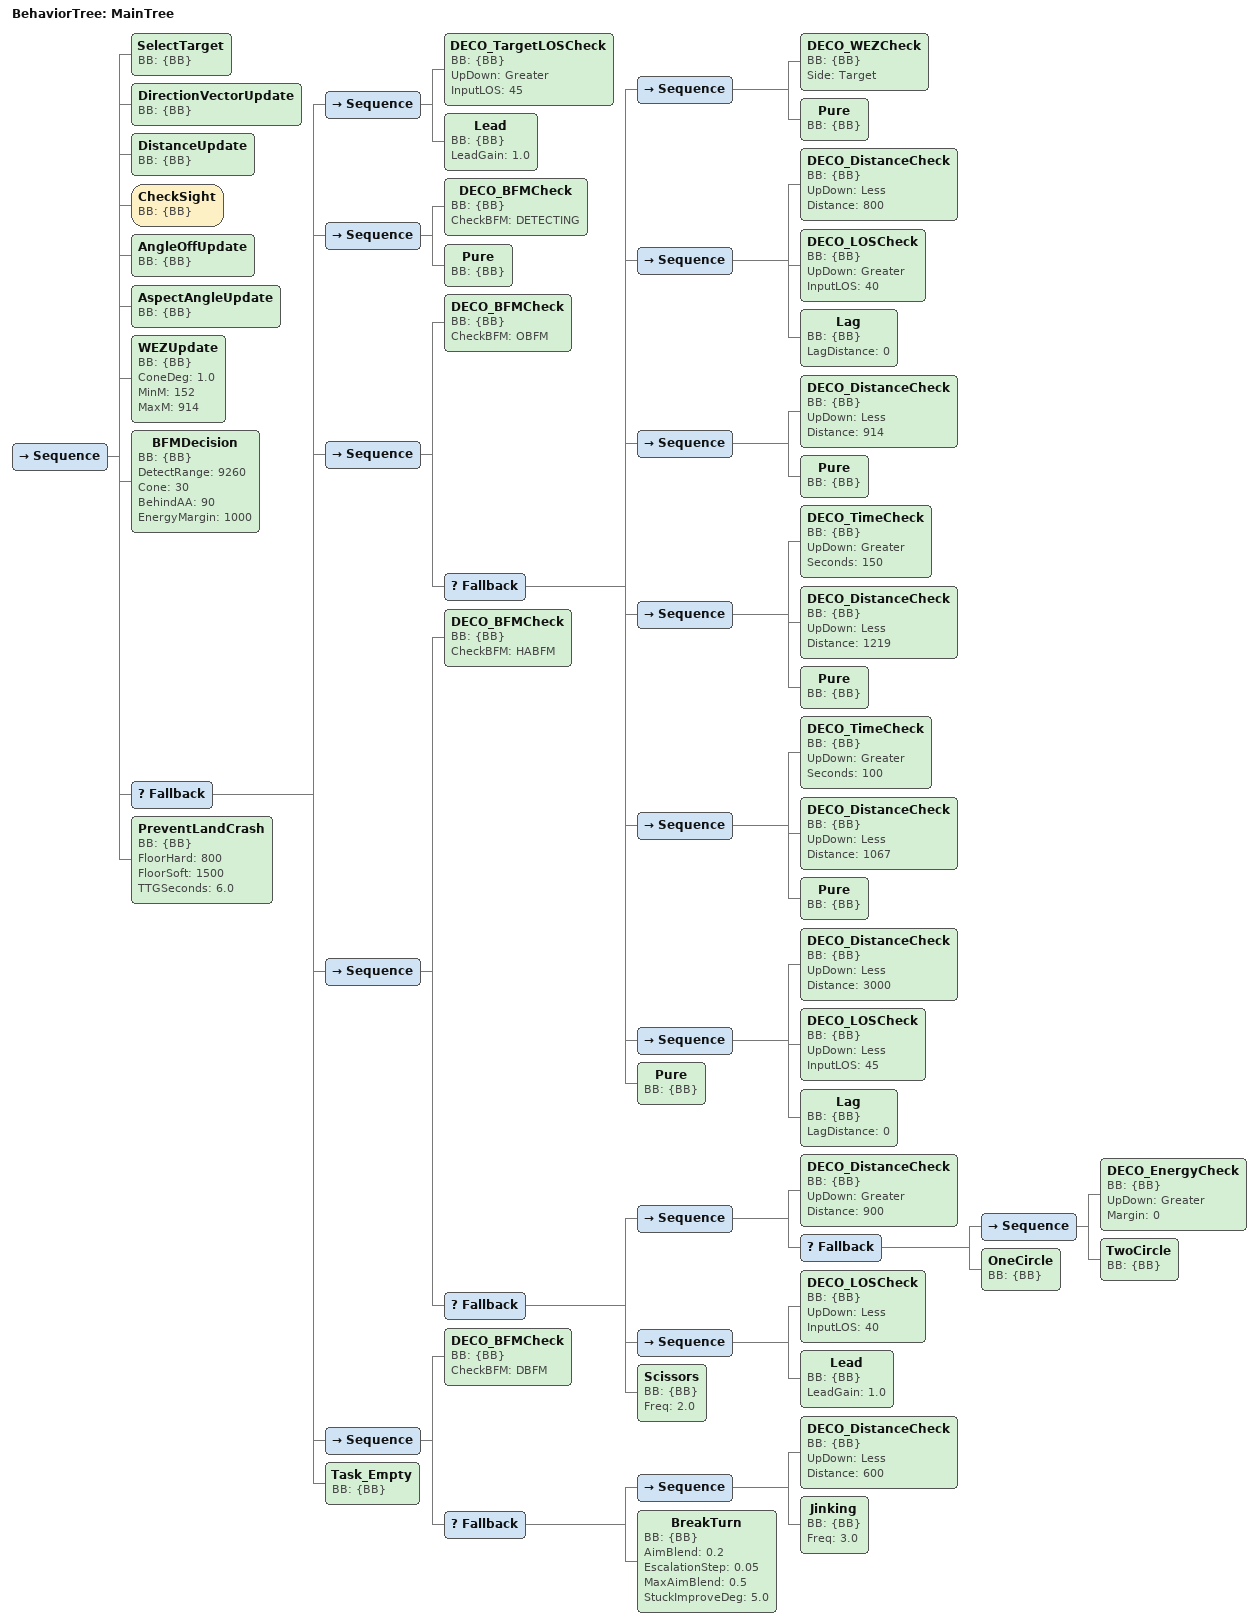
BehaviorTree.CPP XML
<?xml version="1.0"?>
<root main_tree_to_execute="MainTree">

  <BehaviorTree ID="MainTree">
    <Sequence>

      <!-- ===================== 상태 갱신 ===================== -->
      <SelectTarget          BB="{BB}"/>
      <DirectionVectorUpdate BB="{BB}"/>
      <DistanceUpdate        BB="{BB}"/>
      <CheckSight            BB="{BB}"/>
      <AngleOffUpdate        BB="{BB}"/>
      <AspectAngleUpdate     BB="{BB}"/>
      <WEZUpdate             BB="{BB}" ConeDeg="1.0" MinM="152" MaxM="914"/>

      <!-- ============ Superior? 판정 -> 국면 분류 ============ -->
      <BFMDecision BB="{BB}" DetectRange="9260" Cone="30" BehindAA="90" EnergyMargin="1000"/>

      <!-- ================== 3국면 분기 ==================== -->
      <Fallback>

        <Sequence>
          <DECO_TargetLOSCheck BB="{BB}" UpDown="Greater" InputLOS="45"/>
          <Lead BB="{BB}" LeadGain="1.0"/>
        </Sequence>

        <!-- ───────────── DETECTING : 원거리 접근 -> 추격 ───────────── -->
        <Sequence>
          <DECO_BFMCheck BB="{BB}" CheckBFM="DETECTING"/>
          <Pure BB="{BB}"/>
        </Sequence>

        <!-- ───────────── OBFM : 공격(우세) ───────────── -->
        <Sequence>
          <DECO_BFMCheck BB="{BB}" CheckBFM="OBFM"/>
          <Fallback>
            <!-- 적이 내 WEZ 안 -> 사격 위치 유지(Pure) -->
            <Sequence>
              <DECO_WEZCheck BB="{BB}" Side="Target"/>
              <Pure BB="{BB}"/>
            </Sequence>
            <!-- 너무 근접 + 크게 횡단 -> Lag(오버슛 방지) -->
            <Sequence>
              <DECO_DistanceCheck BB="{BB}" UpDown="Less"    Distance="800"/>
              <DECO_LOSCheck      BB="{BB}" UpDown="Greater" InputLOS="40"/>
              <Lag BB="{BB}" LagDistance="0"/>
            </Sequence>
            <!-- WEZ 사거리(<914m) 진입 -> Pure 로 적 현재위치 정확 조준(득점) -->
            <Sequence>
              <DECO_DistanceCheck BB="{BB}" UpDown="Less" Distance="914"/>
              <Pure BB="{BB}"/>
            </Sequence>
            <Sequence>
              <DECO_TimeCheck     BB="{BB}" UpDown="Greater" Seconds="150"/>
              <DECO_DistanceCheck BB="{BB}" UpDown="Less" Distance="1219"/>
              <Pure BB="{BB}"/>
            </Sequence>
            <Sequence>
              <DECO_TimeCheck     BB="{BB}" UpDown="Greater" Seconds="100"/>
              <DECO_DistanceCheck BB="{BB}" UpDown="Less" Distance="1067"/>
              <Pure BB="{BB}"/>
            </Sequence>
            <!-- 접근 구간(사거리~3000m) + 각 우위 -> Lag 로 적 6시에 미끄러져 접근(오버슛 방지) -->
            <Sequence>
              <DECO_DistanceCheck BB="{BB}" UpDown="Less" Distance="3000"/>
              <DECO_LOSCheck      BB="{BB}" UpDown="Less" InputLOS="45"/>
              <Lag BB="{BB}" LagDistance="0"/>
            </Sequence>
            <!-- 그 외 -> Pure 추격(적 6시/ WEZ 로 파고듦) -->
            <Pure BB="{BB}"/>
          </Fallback>
        </Sequence>

        <!-- ───────────── HABFM : 정면(대등) ───────────── -->
        <Sequence>
          <DECO_BFMCheck BB="{BB}" CheckBFM="HABFM"/>
          <Fallback>
            <!-- 중거리 선회전 -> 에너지로 rate/radius 선택 -->
            <Sequence>
              <DECO_DistanceCheck BB="{BB}" UpDown="Greater" Distance="900"/>
              <Fallback>
                <Sequence>
                  <DECO_EnergyCheck BB="{BB}" UpDown="Greater" Margin="0"/>
                  <TwoCircle BB="{BB}"/>
                </Sequence>
                <OneCircle BB="{BB}"/>
              </Fallback>
            </Sequence>
            <!-- 근접: 기수 정렬(승기) -> Lead, 아니면 Scissors -->
            <Sequence>
              <DECO_LOSCheck BB="{BB}" UpDown="Less" InputLOS="40"/>
              <Lead BB="{BB}" LeadGain="1.0"/>
            </Sequence>
            <Scissors BB="{BB}" Freq="2.0"/>
          </Fallback>
        </Sequence>

        <!-- ───────────── DBFM : 방어(열세) ───────────── -->
        <Sequence>
          <DECO_BFMCheck BB="{BB}" CheckBFM="DBFM"/>
          <Fallback>
            <Sequence>
              <DECO_DistanceCheck BB="{BB}" UpDown="Less" Distance="600"/>
              <Jinking BB="{BB}" Freq="3.0"/>
            </Sequence>
            <!-- 08-05 실험: 순수회피(AimBlend=0)는 my_ata가 절대 안 줄어듦을 반복 확인(v29/v32
                 트레이스) — 회피 방향에 목표방향을 20% 섞어 "회피하되 서서히 조준각도
                 좁혀지도록" 시도. 자기추적 재발 방지를 위해 여전히 래치시점에만 계산. -->
            <BreakTurn BB="{BB}" AimBlend="0.2" EscalationStep="0.05" MaxAimBlend="0.5" StuckImproveDeg="5.0"/>
          </Fallback>
        </Sequence>

        <!-- ───────────── 기본값(NONE) ───────────── -->
        <Task_Empty BB="{BB}"/>

      </Fallback>

      <!-- ============ 지면충돌 방지 ============ -->
      <PreventLandCrash BB="{BB}" FloorHard="800" FloorSoft="1500" TTGSeconds="6.0"/>

    </Sequence>
  </BehaviorTree>

</root>
